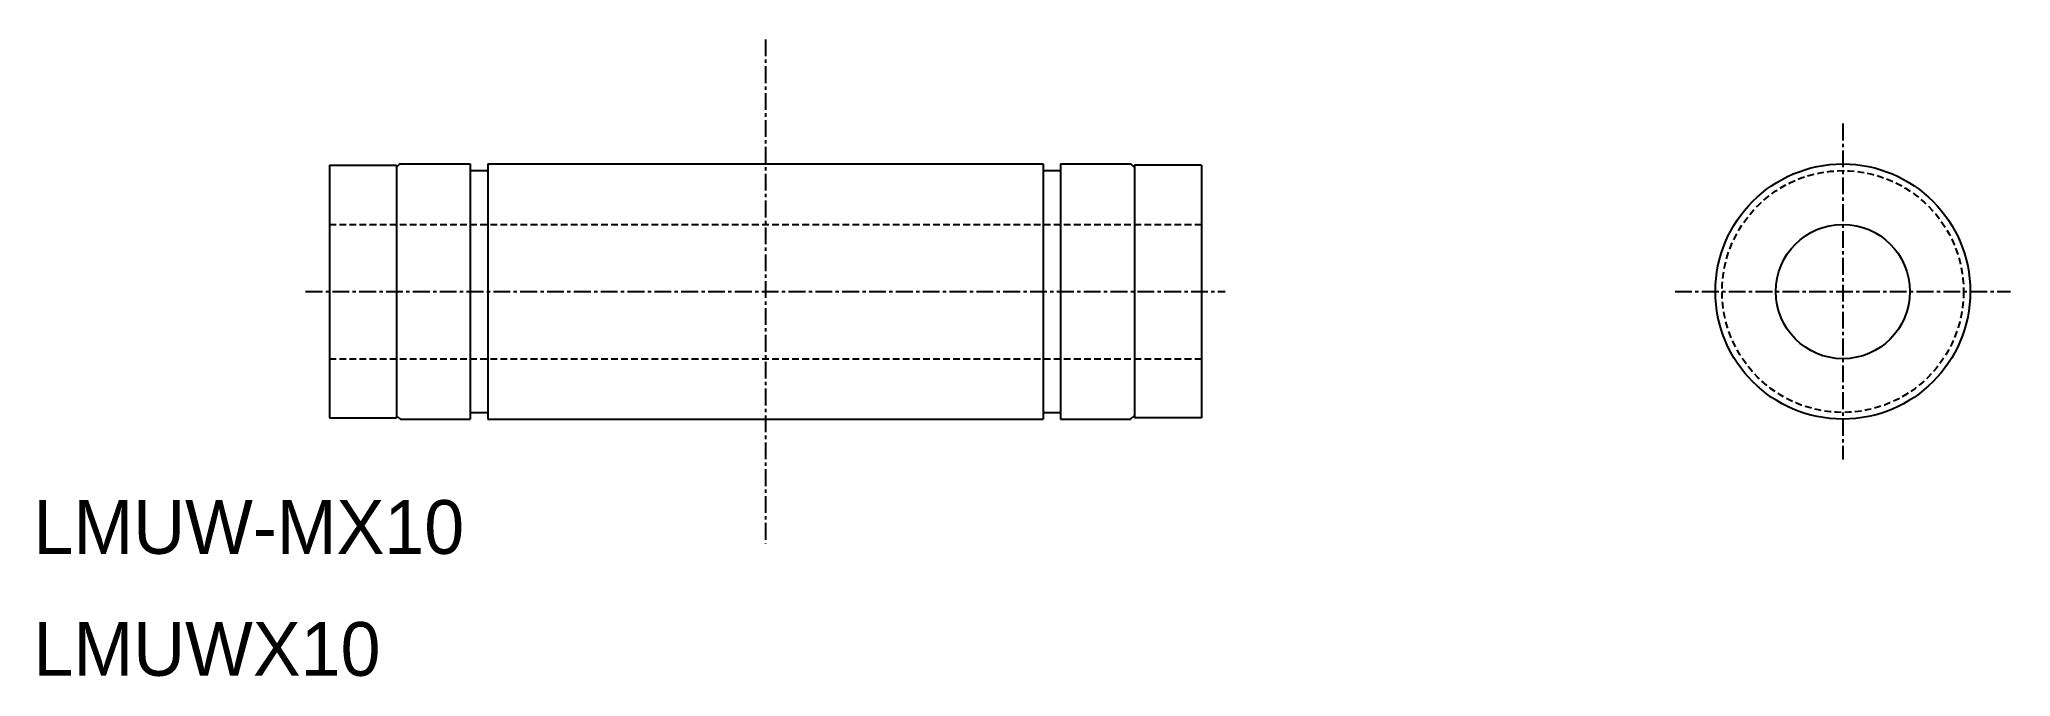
# Model space of a CAD drawing. Extents: x 69 to 216, y 68 to 116.
import ezdxf

# ---------------------------------------------------------------- set-up
doc = ezdxf.new("R2010")
doc.units = 0
doc.linetypes.add('CENTER', pattern=[2, 1.25, -0.25, 0.25, -0.25])
doc.linetypes.add('DASHED', pattern=[0.75, 0.5, -0.25])
doc.layers.get('0').update_dxf_attribs({"linetype": 'CONTINUOUS'})
doc.layers.add('CENTER', color=1, linetype='CENTER')

msp = doc.modelspace()

# ---------------------------------------------------------------- linework, layer by layer
at = {"color": 7, "linetype": 'CONTINUOUS'}
for p, q in [((90.27, 106.51), (95.27, 106.51)), ((90.27, 106.51), (90.27, 87.71)), ((95.27, 106.51), (95.27, 87.71)), ((95.57, 106.61), (100.77, 106.61)), ((100.77, 106.61), (100.77, 87.61)), ((100.77, 106.11), (102.07, 106.11)), ((102.07, 106.61), (143.47, 106.61)), ((102.07, 106.61), (102.07, 87.61)), ((143.47, 106.61), (143.47, 87.61)), ((143.47, 106.11), (144.77, 106.11)), ((144.77, 106.61), (149.98, 106.61)), ((144.77, 106.61), (144.77, 87.61)), ((155.27, 106.51), (150.27, 106.51)), ((150.27, 106.51), (150.27, 87.71)), ((155.27, 106.51), (155.27, 87.71)), ((90.27, 87.71), (95.27, 87.71)), ((95.57, 87.61), (100.77, 87.61)), ((100.77, 88.11), (102.07, 88.11)), ((102.07, 87.61), (143.47, 87.61)), ((143.47, 88.11), (144.77, 88.11)), ((144.77, 87.61), (149.98, 87.61)), ((155.27, 87.71), (150.27, 87.71))]:
    msp.add_line(p, q, dxfattribs=at)
at = {"color": 3, "linetype": 'DASHED'}
for p, q in [((90.27, 102.11), (155.27, 102.11)), ((90.27, 92.11), (155.27, 92.11))]:
    msp.add_line(p, q, dxfattribs=at)
at = {"color": 7, "linetype": 'CONTINUOUS'}
for radius in [9.5, 5]:
    msp.add_circle((203.08, 97.11), radius, dxfattribs=at)
at = {"color": 3, "linetype": 'DASHED'}
msp.add_circle((203.08, 97.11), 9, dxfattribs=at)
at = {"color": 7, "linetype": 'CONTINUOUS'}
for centre, start, end in [((96.02, 105.84), 120.5584, 146.4427), ((149.52, 105.84), 33.5573, 59.4416), ((96.02, 88.39), 213.5573, 239.4416), ((149.52, 88.39), 300.5584, 326.4427)]:
    msp.add_arc(centre, 0.9, start, end, dxfattribs=at)
at = {"layer": 'CENTER', "color": 1, "linetype": 'CENTER'}
for p, q in [((122.77, 115.88), (122.77, 78.35)), ((203.08, 109.61), (203.08, 84.61)), ((88.5, 97.11), (157.05, 97.11)), ((190.58, 97.11), (215.58, 97.11))]:
    msp.add_line(p, q, dxfattribs=at)

# ---------------------------------------------------------------- texts
for s, p in [('LMUW-MX10', (68.22, 77.58)), ('LMUWX10', (68.22, 68.5))]:
    msp.add_text(s, height=4).set_placement(p)

doc.saveas('drawing.dxf')
